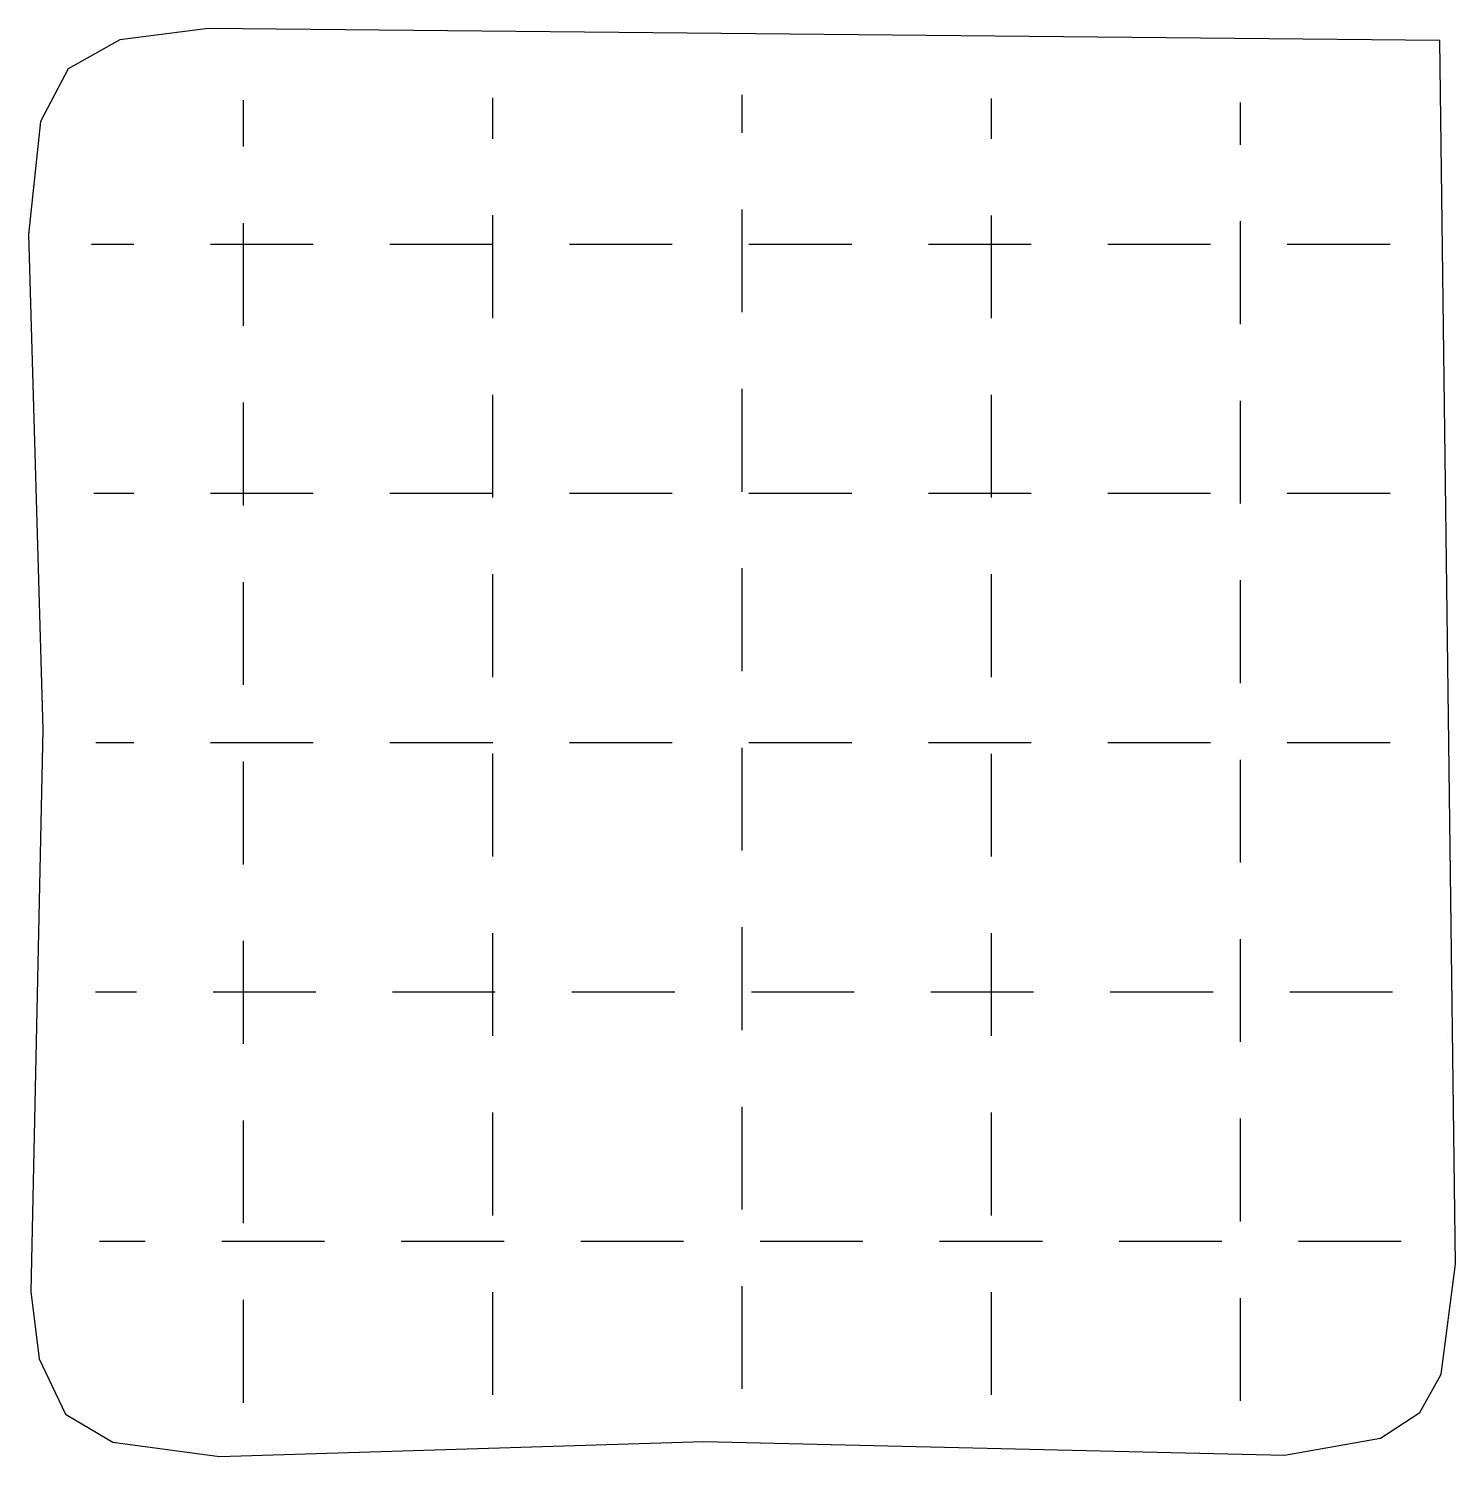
# Model space of a CAD drawing. Extents: x 0.4 to 14.7, y 0.4 to 14.8.
import ezdxf

# ---------------------------------------------------------------- set-up
doc = ezdxf.new("R2010")
doc.units = 0

msp = doc.modelspace()

# ---------------------------------------------------------------- linework, layer by layer
for p, q in [((2.237038, 14.753929), (1.351059, 14.639974)), ((2.237038, 14.753929), (1.351059, 14.639974)), ((14.589866, 14.633346), (2.237038, 14.753929)), ((14.589866, 14.633346), (2.237038, 14.753929)), ((1.351059, 14.639974), (0.833305, 14.351376)), ((1.351059, 14.639974), (0.833305, 14.351376)), ((14.74754, 2.359295), (14.589866, 14.633346)), ((14.74754, 2.359295), (14.589866, 14.633346)), ((0.833305, 14.351376), (0.556685, 13.821802)), ((0.833305, 14.351376), (0.556685, 13.821802)), ((5.092849, 13.649377), (5.092849, 14.05937)), ((7.592849, 13.798254), (7.592849, 14.090346)), ((10.092849, 13.648937), (10.092849, 14.05078)), ((2.592849, 13.649462), (2.592849, 14.035182)), ((12.592849, 13.588472), (12.592849, 14.0119)), ((0.556685, 13.821802), (0.435325, 12.686805)), ((0.556685, 13.821802), (0.435325, 12.686805)), ((7.592849, 13.707914), (7.592849, 13.798254)), ((2.592849, 13.570905), (2.592849, 13.649462)), ((7.592849, 12.4045), (7.592849, 12.9405)), ((2.592849, 12.187032), (2.592849, 12.8025)), ((5.092849, 12.3455), (5.092849, 12.8815)), ((10.092849, 12.3445), (10.092849, 12.8805)), ((12.592849, 12.2845), (12.592849, 12.8205)), ((0.435325, 12.686805), (0.57983, 7.723015)), ((0.435325, 12.686805), (0.57983, 7.723015)), ((1.06646, 12.592238), (1.4915, 12.592238)), ((1.06646, 12.592238), (1.4915, 12.592238)), ((2.2605, 12.592238), (2.7965, 12.592238)), ((2.7965, 12.592238), (3.2915, 12.592238)), ((4.05992, 12.592238), (4.196603, 12.592238)), ((4.196603, 12.592238), (4.198556, 12.592238)), ((4.198556, 12.592238), (5.0915, 12.592238)), ((5.860084, 12.592238), (6.290706, 12.592238)), ((6.290706, 12.592238), (6.8915, 12.592238)), ((7.660145, 12.592238), (7.956708, 12.592238)), ((7.956708, 12.592238), (8.47308, 12.592238)), ((8.47308, 12.592238), (8.6915, 12.592238)), ((9.4605, 12.592238), (9.9965, 12.592238)), ((9.9965, 12.592238), (10.4915, 12.592238)), ((11.259823, 12.592238), (11.489629, 12.592238)), ((11.489629, 12.592238), (12.2915, 12.592238)), ((13.060234, 12.592238), (13.109617, 12.592238)), ((13.109617, 12.592238), (13.60508, 12.592238)), ((13.60508, 12.592238), (14.0915, 12.592238)), ((5.092849, 11.8505), (5.092849, 12.3455)), ((7.592849, 11.90883), (7.592849, 12.4045)), ((10.092849, 11.8495), (10.092849, 12.3445)), ((2.592849, 11.771175), (2.592849, 12.187032)), ((12.592849, 11.7895), (12.592849, 12.2845)), ((5.092849, 10.56144), (5.092849, 11.081483)), ((7.592849, 10.655932), (7.592849, 11.14052)), ((10.092849, 10.0495), (10.092849, 11.08)), ((2.592849, 10.500431), (2.592849, 11.002463)), ((12.592849, 10.702684), (12.592849, 11.0205)), ((7.592849, 10.108603), (7.592849, 10.655932)), ((12.592849, 9.989345), (12.592849, 10.702684)), ((2.592849, 9.9715), (2.592849, 10.500431)), ((5.092849, 10.0505), (5.092849, 10.56144)), ((1.09154, 10.092238), (1.4915, 10.092238)), ((1.09154, 10.092238), (1.4915, 10.092238)), ((2.2605, 10.092238), (2.7965, 10.092238)), ((2.7965, 10.092238), (3.2915, 10.092238)), ((4.05992, 10.092238), (4.196603, 10.092238)), ((4.196603, 10.092238), (4.198556, 10.092238)), ((4.198556, 10.092238), (5.0915, 10.092238)), ((5.860084, 10.092238), (6.290706, 10.092238)), ((6.290706, 10.092238), (6.8915, 10.092238)), ((7.592849, 10.1085), (7.592849, 10.108603)), ((7.660145, 10.092238), (7.956708, 10.092238)), ((7.956708, 10.092238), (8.47308, 10.092238)), ((8.47308, 10.092238), (8.6915, 10.092238)), ((9.4605, 10.092238), (9.9965, 10.092238)), ((9.9965, 10.092238), (10.4915, 10.092238)), ((11.259823, 10.092238), (11.489629, 10.092238)), ((11.489629, 10.092238), (12.2915, 10.092238)), ((13.060234, 10.092238), (13.109617, 10.092238)), ((13.109617, 10.092238), (13.60508, 10.092238)), ((13.60508, 10.092238), (14.0915, 10.092238)), ((7.592849, 8.654231), (7.592849, 9.3405)), ((2.592849, 9.201709), (2.592849, 9.20255)), ((2.592849, 9.054268), (2.592849, 9.201709)), ((5.092849, 8.650278), (5.092849, 9.2815)), ((10.092849, 8.650224), (10.092849, 9.2805)), ((12.592849, 8.705145), (12.592849, 9.2205)), ((2.592849, 8.171604), (2.592849, 9.054268)), ((5.092849, 8.24984), (5.092849, 8.650278)), ((7.592849, 8.308077), (7.592849, 8.654231)), ((10.092849, 8.248585), (10.092849, 8.650224)), ((12.592849, 8.189535), (12.592849, 8.705145)), ((2.592849, 8.171362), (2.592849, 8.171604)), ((12.592849, 8.18929), (12.592849, 8.189535)), ((0.57983, 7.723015), (0.457058, 2.085285)), ((0.57983, 7.723015), (0.457058, 2.085285)), ((1.110669, 7.592238), (1.4915, 7.592238)), ((1.110669, 7.592238), (1.4915, 7.592238)), ((2.2605, 7.592238), (2.7965, 7.592238)), ((2.7965, 7.592238), (3.2915, 7.592238)), ((4.05992, 7.592238), (4.196603, 7.592238)), ((4.196603, 7.592238), (4.198556, 7.592238)), ((4.198556, 7.592238), (5.0915, 7.592238)), ((5.860084, 7.592238), (6.290706, 7.592238)), ((6.290706, 7.592238), (6.8915, 7.592238)), ((7.660145, 7.592238), (7.956708, 7.592238)), ((7.956708, 7.592238), (8.47308, 7.592238)), ((8.47308, 7.592238), (8.6915, 7.592238)), ((9.4605, 7.592238), (9.9965, 7.592238)), ((9.9965, 7.592238), (10.4915, 7.592238)), ((11.259823, 7.592238), (11.489629, 7.592238)), ((11.489629, 7.592238), (12.2915, 7.592238)), ((13.060234, 7.592238), (13.109617, 7.592238)), ((13.109617, 7.592238), (13.60508, 7.592238)), ((13.60508, 7.592238), (14.0915, 7.592238)), ((5.092849, 6.784571), (5.092849, 7.4815)), ((7.592849, 6.637366), (7.592849, 7.5405)), ((10.092849, 6.783571), (10.092849, 7.4805)), ((2.592849, 6.68744), (2.592849, 7.4025)), ((12.592849, 6.9255), (12.592849, 7.4205)), ((12.592849, 6.3895), (12.592849, 6.9255)), ((5.092849, 6.783544), (5.092849, 6.784571)), ((5.092849, 6.449975), (5.092849, 6.783544)), ((10.092849, 6.44918), (10.092849, 6.783571)), ((2.592849, 6.370956), (2.592849, 6.68744)), ((7.592849, 6.508962), (7.592849, 6.637366)), ((7.592849, 5.2455), (7.592849, 5.7405)), ((2.592849, 5.0665), (2.592849, 5.6025)), ((5.092849, 5.1865), (5.092849, 5.6815)), ((10.092849, 5.1855), (10.092849, 5.6805)), ((12.592849, 5.1255), (12.592849, 5.6205)), ((5.092849, 4.6505), (5.092849, 5.1865)), ((7.592849, 4.70883), (7.592849, 5.2455)), ((10.092849, 4.6495), (10.092849, 5.1855)), ((1.106494, 5.092238), (1.5165, 5.092238)), ((1.106494, 5.092238), (1.5165, 5.092238)), ((2.2855, 5.092238), (2.8215, 5.092238)), ((2.592849, 4.5715), (2.592849, 5.0665)), ((2.8215, 5.092238), (3.3165, 5.092238)), ((4.084583, 5.092238), (4.15125, 5.092238)), ((4.15125, 5.092238), (4.153604, 5.092238)), ((4.153604, 5.092238), (5.1165, 5.092238)), ((5.884472, 5.092238), (6.151344, 5.092238)), ((6.151344, 5.092238), (6.9165, 5.092238)), ((7.685265, 5.092238), (7.958709, 5.092238)), ((7.958709, 5.092238), (8.48133, 5.092238)), ((8.48133, 5.092238), (8.7165, 5.092238)), ((9.4855, 5.092238), (9.9805, 5.092238)), ((9.9805, 5.092238), (10.5165, 5.092238)), ((11.285295, 5.092238), (11.537577, 5.092238)), ((11.537577, 5.092238), (12.3165, 5.092238)), ((12.592849, 4.5895), (12.592849, 5.1255)), ((13.0855, 5.092238), (13.6215, 5.092238)), ((13.6215, 5.092238), (14.1165, 5.092238)), ((14.66742, 4.632594), (14.66742, 4.632594)), ((5.092849, 3.194172), (5.092849, 3.8815)), ((7.592849, 3.636385), (7.592849, 3.939878)), ((10.092849, 3.352436), (10.092849, 3.880551)), ((2.592849, 2.888941), (2.592849, 3.802483)), ((12.592849, 3.255833), (12.592849, 3.8205)), ((7.592849, 2.908638), (7.592849, 3.636385)), ((10.092849, 2.8495), (10.092849, 3.352436)), ((5.092849, 2.850135), (5.092849, 3.194172)), ((12.592849, 2.789138), (12.592849, 3.255833)), ((2.592849, 2.771372), (2.592849, 2.888941)), ((1.145326, 2.592238), (1.6045, 2.592238)), ((1.145326, 2.592238), (1.6045, 2.592238)), ((2.3735, 2.592238), (2.9095, 2.592238)), ((2.9095, 2.592238), (3.4045, 2.592238)), ((4.172746, 2.592238), (4.374271, 2.592238)), ((4.374271, 2.592238), (5.2045, 2.592238)), ((5.973378, 2.592238), (6.131577, 2.592238)), ((6.131577, 2.592238), (7.0045, 2.592238)), ((7.7735, 2.592238), (8.3095, 2.592238)), ((8.3095, 2.592238), (8.8045, 2.592238)), ((9.5735, 2.592238), (10.0685, 2.592238)), ((10.0685, 2.592238), (10.6045, 2.592238)), ((11.373168, 2.592238), (11.904138, 2.592238)), ((11.904138, 2.592238), (12.404417, 2.592238)), ((12.404417, 2.592238), (12.404676, 2.592238)), ((13.17298, 2.592238), (13.603706, 2.592238)), ((13.603706, 2.592238), (14.2045, 2.592238)), ((14.60398, 1.256699), (14.74754, 2.359295)), ((14.60398, 1.256699), (14.74754, 2.359295)), ((0.457058, 2.085285), (0.541858, 1.41097)), ((0.457058, 2.085285), (0.541858, 1.41097)), ((5.092849, 1.097994), (5.092849, 2.0815)), ((7.592849, 1.6045), (7.592849, 2.1405)), ((10.092849, 1.098752), (10.092849, 2.0805)), ((12.592849, 1.125), (12.592849, 2.0205)), ((2.592849, 1.131053), (2.592849, 2.0025)), ((7.592849, 1.10883), (7.592849, 1.6045)), ((7.592849, 1.10883), (7.592849, 1.6045)), ((0.541858, 1.41097), (0.806799, 0.85731)), ((0.541858, 1.41097), (0.806799, 0.85731)), ((14.390028, 0.874433), (14.60398, 1.256699)), ((14.390028, 0.874433), (14.60398, 1.256699)), ((2.592849, 0.971053), (2.592849, 1.131053)), ((2.592849, 0.971053), (2.592849, 1.131053)), ((5.092849, 1.050306), (5.092849, 1.097994)), ((5.092849, 1.050306), (5.092849, 1.097994)), ((10.092849, 1.048968), (10.092849, 1.098752)), ((10.092849, 1.048968), (10.092849, 1.098752)), ((12.592849, 0.988636), (12.592849, 1.125)), ((12.592849, 0.988636), (12.592849, 1.125)), ((13.994422, 0.616435), (14.390028, 0.874433)), ((13.994422, 0.616435), (14.390028, 0.874433)), ((0.806799, 0.85731), (1.279636, 0.575481)), ((0.806799, 0.85731), (1.279636, 0.575481)), ((1.279636, 0.575481), (2.351408, 0.43221)), ((1.279636, 0.575481), (2.351408, 0.43221)), ((2.351408, 0.43221), (7.208385, 0.582096)), ((2.351408, 0.43221), (7.208385, 0.582096)), ((7.208385, 0.582096), (13.032675, 0.446666)), ((7.208385, 0.582096), (13.032675, 0.446666)), ((13.032675, 0.446666), (13.994422, 0.616435)), ((13.032675, 0.446666), (13.994422, 0.616435)), ((2.351408, 0.43221), (2.351408, 0.43221)), ((2.351408, 0.43221), (2.351408, 0.43221))]:
    msp.add_line(p, q)

doc.saveas('drawing.dxf')
